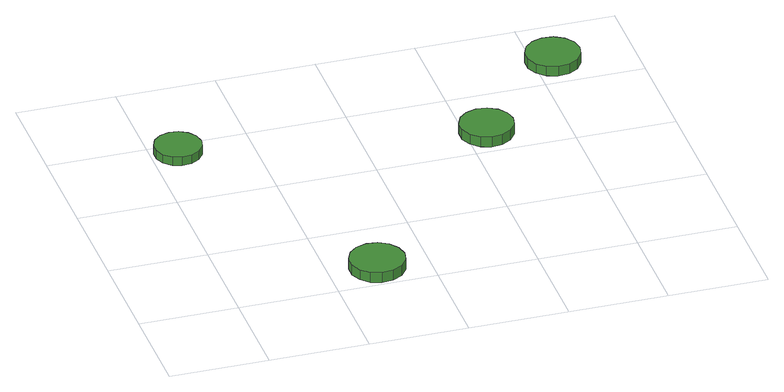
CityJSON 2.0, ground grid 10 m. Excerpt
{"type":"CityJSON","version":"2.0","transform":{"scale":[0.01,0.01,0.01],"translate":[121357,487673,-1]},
"CityObjects":{
"tree1":{"type":"SolitaryVegetationObject","attributes":{"function":"something"},"geometry":[{"type":"MultiSurface","lod":"1","boundaries":[[[0,1,2,3,4,5,6,7,8,9,10,11,12,13,14]],[[15,16,17,18,19,20,21,22,23,24,25,26,27,28,29]],[[0,29,28,1]],[[1,28,27,2]],[[2,27,26,3]],[[3,26,25,4]],[[4,25,24,5]],[[5,24,23,6]],[[6,23,22,7]],[[7,22,21,8]],[[8,21,20,9]],[[9,20,19,10]],[[10,19,18,11]],[[11,18,17,12]],[[12,17,16,13]],[[13,16,15,14]],[[14,15,29,0]]]}]},
"tree2":{"type":"SolitaryVegetationObject","attributes":{"function":"something"},"geometry":[{"type":"MultiSurface","lod":"1","boundaries":[[[30,31,32,33,34,35,36,37,38,39,40,41,42,43,44]],[[45,46,47,48,49,50,51,52,53,54,55,56,57,58,59]],[[30,59,58,31]],[[31,58,57,32]],[[32,57,56,33]],[[33,56,55,34]],[[34,55,54,35]],[[35,54,53,36]],[[36,53,52,37]],[[37,52,51,38]],[[38,51,50,39]],[[39,50,49,40]],[[40,49,48,41]],[[41,48,47,42]],[[42,47,46,43]],[[43,46,45,44]],[[44,45,59,30]]]}]},
"tree3":{"type":"SolitaryVegetationObject","attributes":{"function":"something"},"geometry":[{"type":"MultiSurface","lod":"1","boundaries":[[[60,61,62,63,64,65,66,67,68,69,70,71,72,73,74]],[[75,76,77,78,79,80,81,82,83,84,85,86,87,88,89]],[[60,89,88,61]],[[61,88,87,62]],[[62,87,86,63]],[[63,86,85,64]],[[64,85,84,65]],[[65,84,83,66]],[[66,83,82,67]],[[67,82,81,68]],[[68,81,80,69]],[[69,80,79,70]],[[70,79,78,71]],[[71,78,77,72]],[[72,77,76,73]],[[73,76,75,74]],[[74,75,89,60]]]}]},
"tree4":{"type":"SolitaryVegetationObject","attributes":{"function":"something"},"geometry":[{"type":"MultiSurface","lod":"1","boundaries":[[[90,91,92,93,94,95,96,97,98,99,100,101,102,103,104]],[[105,106,107,108,109,110,111,112,113,114,115,116,117,118,119]],[[90,119,118,91]],[[91,118,117,92]],[[92,117,116,93]],[[93,116,115,94]],[[94,115,114,95]],[[95,114,113,96]],[[96,113,112,97]],[[97,112,111,98]],[[98,111,110,99]],[[99,110,109,100]],[[100,109,108,101]],[[101,108,107,102]],[[102,107,106,103]],[[103,106,105,104]],[[104,105,119,90]]]}]}
},
"vertices":[
[502,2838,184],[481,2934,184],[423,3014,184],[338,3063,184],[241,3073,184],[148,3043,184],[75,2977,184],[35,2887,184],[35,2789,184],[75,2700,184],[148,2634,184],[241,2604,184],[338,2614,184],[423,2663,184],[481,2742,184],[481,2742,89],[423,2663,89],[338,2614,89],[241,2604,89],[148,2634,89],[75,2700,89],[35,2789,89],[35,2887,89],[75,2977,89],[148,3043,89],[241,3073,89],[338,3063,89],[423,3014,89],[481,2934,89],[502,2838,89],
[1757,304,190],[1733,416,190],[1665,509,190],[1566,567,190],[1452,579,190],[1343,543,190],[1258,466,190],[1211,362,190],[1211,247,190],[1258,142,190],[1343,66,190],[1452,30,190],[1566,42,190],[1665,99,190],[1733,192,190],[1733,192,78],[1665,99,78],[1566,42,78],[1452,30,78],[1343,66,78],[1258,142,78],[1211,247,78],[1211,362,78],[1258,466,78],[1343,543,78],[1452,579,78],[1566,567,78],[1665,509,78],[1733,416,78],[1757,304,78],
[3472,2340,189],[3449,2449,189],[3383,2539,189],[3287,2595,189],[3176,2607,189],[3070,2572,189],[2987,2498,189],[2942,2396,189],[2942,2284,189],[2987,2182,189],[3070,2108,189],[3176,2073,189],[3287,2085,189],[3383,2141,189],[3449,2231,189],[3449,2231,78],[3383,2141,78],[3287,2085,78],[3176,2073,78],[3070,2108,78],[2987,2182,78],[2942,2284,78],[2942,2396,78],[2987,2498,78],[3070,2572,78],[3176,2607,78],[3287,2595,78],[3383,2539,78],[3449,2449,78],[3472,2340,78],
[4465,3390,183],[4441,3501,183],[4375,3593,183],[4276,3650,183],[4163,3662,183],[4055,3627,183],[3971,3551,183],[3924,3447,183],[3924,3333,183],[3971,3230,183],[4055,3154,183],[4163,3119,183],[4276,3130,183],[4375,3187,183],[4441,3279,183],[4441,3279,77],[4375,3187,77],[4276,3130,77],[4163,3119,77],[4055,3154,77],[3971,3230,77],[3924,3333,77],[3924,3447,77],[3971,3551,77],[4055,3627,77],[4163,3662,77],[4276,3650,77],[4375,3593,77],[4441,3501,77],[4465,3390,77]
]}
